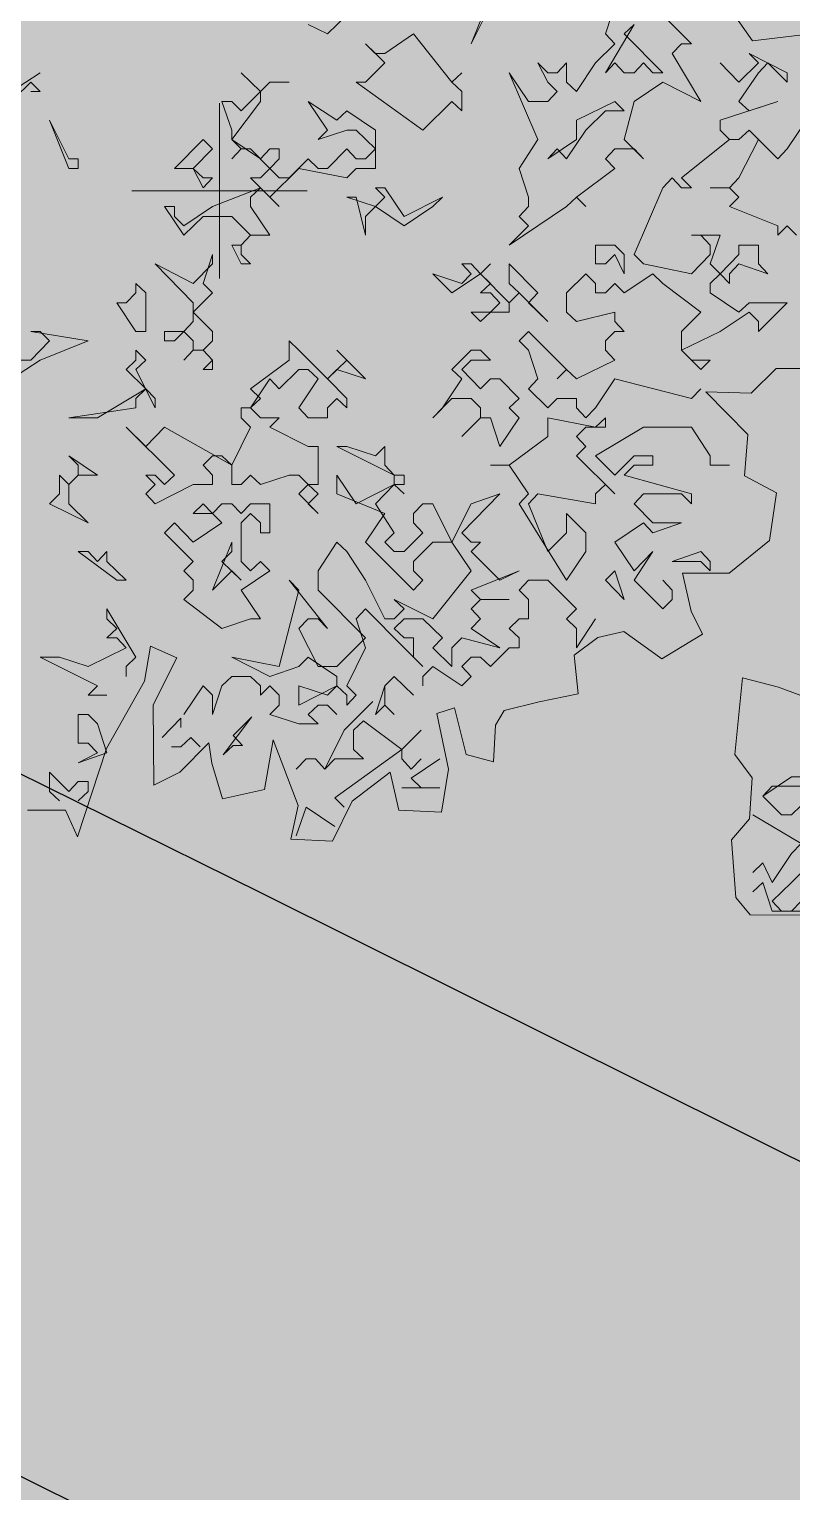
# Model space of a CAD drawing. Header units: millimetres. Extents: x 3866 to 35600, y -8896 to 9491.
# Drawn here: x 33110.276 to 33111.49, y -6719.005 to -6716.677 of the extents above; entities that cross this region are included whole.
import ezdxf

# ---------------------------------------------------------------- set-up
doc = ezdxf.new("R2010")
doc.units = ezdxf.units.MM
doc.layers.add('ВДМ', color=7, linetype='Continuous')
doc.layers.add('КУЩІ', color=108, linetype='Continuous')
doc.layers.add('Интерьер - Мебель_Ном_пера__4', color=7, linetype='Continuous', lineweight=20, true_color=0x029e21)

# ---------------------------------------------------------------- blocks, each defined once
blk = doc.blocks.new('Дерево лиственное 02 11_24')
at = {"layer": 'Интерьер - Мебель_Ном_пера__4', "linetype": 'Continuous'}
for p, q in [((4928, 2609), (4700, 1909)), ((3300, 2373), (3064, 1787)), ((1314, 1909), (1550, 2137)), ((3064, 1787), (3300, 2259)), ((5750, 1787), (5400, 2137)), ((6185, 2264), (6494, 1827)), ((1078, 2023), (1314, 1909)), ((5050, 2023), (4700, 1437)), ((4928, 1909), (5050, 2023)), ((1900, 1673), (1778, 1787)), ((1778, 1787), (2014, 1559)), ((2364, 1909), (2014, 1673)), ((2828, 1323), (2364, 1909)), ((4814, 1787), (4578, 1559)), ((4700, 1909), (4814, 1787)), ((5400, 1437), (4928, 1909)), ((5514, 1673), (5628, 1787)), ((5628, 1787), (5750, 1787)), ((6494, 1827), (7100, 1898)), ((2014, 1673), (1900, 1673)), ((5864, 1087), (5514, 1673)), ((6914, 1437), (6450, 1673)), ((6450, 1673), (6564, 1559)), ((-7891, 544), (-7797, 1476)), ((-7797, 1476), (-7359, 1364)), ((-2186, 1437), (-2536, 1209)), ((500, 1209), (264, 1437)), ((264, 1437), (500, 1209)), ((2014, 1559), (1778, 1323)), ((2828, 1323), (2950, 1437)), ((2950, 1437), (2828, 1323)), ((3764, 1087), (3528, 1437)), ((3528, 1437), (3878, 623)), ((4000, 1437), (3878, 1559)), ((3878, 1559), (4000, 1323)), ((4114, 1437), (4000, 1437)), ((4228, 1559), (4114, 1437)), ((4228, 1323), (4228, 1559)), ((4578, 1559), (4350, 1209)), ((4700, 1437), (4814, 1559)), ((4814, 1559), (4928, 1437)), ((4928, 1437), (5050, 1437)), ((5050, 1437), (5164, 1559)), ((5164, 1559), (5278, 1437)), ((5278, 1437), (5400, 1437)), ((6328, 1323), (6100, 1559)), ((6564, 1559), (6328, 1323)), ((6328, 1087), (6564, 1437)), ((6564, 1437), (6678, 1559)), ((6678, 1559), (6914, 1323)), ((6914, 1323), (6914, 1437)), ((-7359, 1364), (-6789, 1150)), ((-2772, 859), (-2300, 1323)), ((-2300, 1323), (-2186, 1209)), ((500, 1209), (614, 1323)), ((614, 1323), (500, 1209)), ((614, 1323), (850, 1323)), ((850, 1323), (614, 1323)), ((1778, 1323), (1664, 1323)), ((1664, 1323), (2478, 737)), ((2950, 1209), (2828, 1323)), ((4000, 1323), (4114, 1209)), ((4350, 1209), (4228, 1323)), ((5050, 1087), (5400, 1323)), ((5400, 1323), (5864, 1087)), ((-2186, 1209), (-2300, 1209)), ((150, 1087), (28, 1087)), ((28, 1087), (150, 737)), ((150, 623), (500, 1087)), ((264, 973), (150, 1087)), ((500, 1209), (264, 973)), ((500, 1087), (500, 1209)), ((1428, 859), (1078, 1087)), ((1078, 1087), (1314, 737)), ((2478, 737), (2828, 1087)), ((2828, 1087), (2950, 973)), ((2950, 973), (2950, 1209)), ((4000, 1087), (3764, 1087)), ((4114, 1209), (4000, 1087)), ((4814, 1087), (4350, 859)), ((4928, 973), (4814, 1087)), ((4928, 623), (5050, 1087)), ((6100, 859), (6800, 1087)), ((6450, 973), (6328, 1087)), ((6800, 1087), (6450, 973)), ((0, 0), (0, 1067)), ((1550, 973), (1428, 859)), ((1900, 737), (1550, 973)), ((4464, 737), (4700, 973)), ((4700, 973), (4928, 973)), ((-1836, 387), (-2072, 859)), ((-2072, 859), (-1836, 273)), ((150, 737), (150, 623)), ((1314, 737), (1200, 623)), ((1200, 623), (1550, 737)), ((1550, 737), (1664, 737)), ((1664, 737), (1900, 509)), ((1900, 273), (1900, 737)), ((4228, 387), (4464, 737)), ((4350, 859), (4350, 623)), ((6100, 737), (6100, 859)), ((6214, 623), (6100, 737)), ((6328, 623), (6450, 737)), ((6450, 737), (6328, 623)), ((6450, 737), (6564, 623)), ((6800, 387), (6450, 737)), ((7150, 859), (6914, 509)), ((-7680, 260), (-7891, 544)), ((-200, 623), (-550, 273)), ((-86, 509), (-200, 623)), ((500, 387), (150, 623)), ((150, 623), (264, 509)), ((3878, 623), (3650, 273)), ((4350, 623), (4000, 387)), ((5164, 387), (4928, 623)), ((5628, 159), (6214, 623)), ((6214, 623), (6328, 623)), ((6328, 623), (6214, 623)), ((6564, 623), (6328, 159)), ((-1722, 387), (-1836, 387)), ((-1722, 273), (-1722, 387)), ((-322, 273), (-86, 509)), ((264, 509), (150, 387)), ((150, 387), (264, 509)), ((264, 509), (378, 509)), ((378, 509), (614, 273)), ((614, 509), (500, 387)), ((728, 509), (614, 509)), ((614, 273), (728, 387)), ((728, 387), (728, 509)), ((1078, 387), (850, 159)), ((1200, 273), (1078, 387)), ((1550, 509), (1314, 273)), ((1664, 387), (1550, 509)), ((1778, 387), (1664, 387)), ((1900, 509), (1778, 387)), ((4000, 387), (4114, 509)), ((4114, 509), (4228, 387)), ((4700, 387), (4814, 509)), ((4814, 273), (4700, 387)), ((4814, 509), (5050, 509)), ((5050, 509), (5164, 387)), ((6914, 509), (6800, 387)), ((-7715, -239), (-7680, 260)), ((-7200, 273), (-7550, 37)), ((-7086, 273), (-7200, 273)), ((-1836, 273), (-1722, 273)), ((-550, 273), (-322, 273)), ((-200, 159), (-322, 273)), ((-322, 273), (-200, 37)), ((614, 273), (500, 159)), ((614, -77), (964, 273)), ((728, 159), (614, 273)), ((964, 273), (1550, 159)), ((1314, 273), (1200, 273)), ((1550, 159), (1664, 273)), ((1664, 273), (1900, 273)), ((3650, 273), (3764, -77)), ((4350, -77), (4814, 273)), ((-7550, 37), (-7436, 159)), ((-7322, -191), (-7550, 37)), ((-7436, 159), (-7086, 159)), ((0, 0), (-1067, 0)), ((-200, 37), (-86, 159)), ((-86, 159), (-200, 159)), ((500, 37), (-86, -191)), ((0, 0), (1067, 0)), ((0, 0), (0, -1067)), ((500, 159), (378, 159)), ((378, 159), (500, 37)), ((378, -77), (500, 37)), ((500, 37), (728, -191)), ((850, 159), (728, 159)), ((2014, 37), (1900, 37)), ((1900, 37), (2014, -77)), ((2250, -313), (2014, 37)), ((5050, -777), (5400, 37)), ((5400, 37), (5514, 159)), ((5514, 159), (5628, 37)), ((5750, 37), (5628, 159)), ((5628, 37), (5750, 37)), ((6214, 37), (5978, 37)), ((5978, 37), (6214, 37)), ((6328, 159), (6214, 37)), ((6214, 37), (6328, -77)), ((-7086, -77), (-7200, -191)), ((378, -191), (378, -77)), ((728, -191), (614, -77)), ((1900, -191), (1550, -77)), ((1550, -77), (1664, -77)), ((1664, -77), (1778, -541)), ((2014, -77), (1900, -191)), ((2714, -77), (2250, -313)), ((2600, -191), (2714, -77)), ((3764, -77), (3764, -191)), ((4228, -191), (4350, -77)), ((4350, -77), (4464, -191)), ((4464, -191), (4350, -77)), ((6328, -77), (6214, -191)), ((-7931, -493), (-7715, -239)), ((-7086, -541), (-7672, -191)), ((-7200, -191), (-7322, -191)), ((-550, -191), (-672, -191)), ((-672, -191), (-436, -541)), ((-550, -313), (-550, -191)), ((-436, -427), (-550, -313)), ((-86, -191), (-436, -427)), ((-436, -541), (-200, -313)), ((-200, -313), (150, -313)), ((150, -313), (378, -541)), ((614, -541), (378, -191)), ((1778, -313), (1900, -191)), ((1778, -541), (1778, -313)), ((1900, -191), (2250, -427)), ((2250, -427), (2600, -191)), ((3528, -663), (4228, -191)), ((3764, -191), (3650, -313)), ((3650, -313), (3764, -427)), ((6214, -191), (6800, -427)), ((-7882, -1196), (-7931, -493)), ((3764, -427), (3528, -663)), ((6800, -427), (6800, -541)), ((6800, -541), (6914, -427)), ((6914, -427), (7028, -541)), ((-7436, -1013), (-7200, -663)), ((-7200, -663), (-7086, -541)), ((-7200, -1013), (-6850, -663)), ((264, -663), (150, -663)), ((150, -663), (264, -891)), ((264, -663), (378, -541)), ((378, -541), (264, -663)), ((264, -777), (264, -663)), ((378, -541), (614, -541)), ((4814, -663), (4578, -663)), ((4578, -663), (4578, -891)), ((4928, -777), (4814, -663)), ((6100, -541), (5750, -541)), ((5750, -541), (5864, -541)), ((5864, -541), (5978, -663)), ((5978, -891), (6100, -541)), ((5978, -663), (5978, -777)), ((6564, -663), (6328, -663)), ((6328, -663), (6328, -777)), ((6564, -891), (6564, -663)), ((-7672, -891), (-7550, -777)), ((-7550, -777), (-7436, -1013)), ((-200, -1127), (-86, -777)), ((-86, -777), (-86, -891)), ((378, -891), (264, -777)), ((4700, -891), (4814, -777)), ((4814, -777), (4928, -1013)), ((4928, -1013), (4928, -777)), ((5164, -891), (5050, -777)), ((5978, -777), (5750, -1013)), ((6328, -777), (6100, -1013)), ((-7672, -1127), (-7550, -1013)), ((-7550, -1013), (-7436, -1363)), ((-7436, -1241), (-7200, -1013)), ((-322, -1127), (-786, -891)), ((-786, -891), (-322, -1363)), ((-86, -891), (-322, -1127)), ((264, -891), (378, -891)), ((2950, -1127), (2600, -1013)), ((2600, -1013), (2828, -1241)), ((2828, -1241), (3178, -1013)), ((3064, -891), (2950, -891)), ((2950, -891), (3064, -1013)), ((3064, -1013), (2950, -1127)), ((3178, -1013), (3064, -891)), ((3178, -1013), (3300, -891)), ((3300, -891), (3178, -1013)), ((3528, -1363), (3178, -1013)), ((3178, -1013), (3300, -1127)), ((3878, -1241), (3528, -891)), ((3528, -891), (3528, -1127)), ((4228, -1241), (4464, -1013)), ((4464, -1013), (4578, -1127)), ((4578, -891), (4700, -891)), ((4928, -1241), (5278, -1013)), ((5750, -1013), (5164, -891)), ((5278, -1013), (5400, -1127)), ((6100, -1013), (5978, -891)), ((5978, -1127), (6100, -1013)), ((6100, -1013), (6214, -1127)), ((6214, -1013), (6328, -891)), ((6214, -1127), (6214, -1013)), ((6328, -891), (6678, -1013)), ((6678, -1013), (6564, -891)), ((-7707, -1407), (-7882, -1196)), ((-7322, -1363), (-7436, -1241)), ((-7086, -1241), (-7200, -1363)), ((-1022, -1241), (-1136, -1363)), ((-900, -1241), (-1022, -1127)), ((-1022, -1127), (-1022, -1241)), ((-900, -1713), (-900, -1241)), ((-322, -1477), (-86, -1241)), ((-86, -1241), (-200, -1127)), ((3300, -1127), (3178, -1241)), ((3178, -1241), (3300, -1241)), ((3300, -1241), (3414, -1363)), ((3528, -1127), (3650, -1241)), ((3528, -1363), (3650, -1241)), ((3650, -1241), (3528, -1363)), ((3650, -1241), (4000, -1591)), ((3764, -1363), (3878, -1241)), ((4228, -1477), (4228, -1241)), ((4578, -1127), (4578, -1241)), ((4578, -1241), (4700, -1241)), ((4700, -1241), (4814, -1127)), ((4814, -1127), (4928, -1241)), ((5400, -1127), (5864, -1477)), ((5978, -1241), (5978, -1127)), ((6328, -1477), (5978, -1241)), ((-7074, -1414), (-7707, -1407)), ((-7436, -1363), (-7086, -1363)), ((-7200, -1363), (-7322, -1363)), ((-1136, -1363), (-1250, -1363)), ((-1250, -1363), (-1022, -1713)), ((-322, -1363), (-322, -1591)), ((3414, -1363), (3300, -1477)), ((3528, -1477), (3528, -1363)), ((4000, -1591), (3764, -1363)), ((6450, -1363), (6328, -1477)), ((6914, -1363), (6450, -1363)), ((6564, -1713), (6914, -1363)), ((-322, -1591), (-436, -1713)), ((-86, -1713), (-322, -1477)), ((3300, -1477), (3064, -1477)), ((3064, -1477), (3178, -1591)), ((3178, -1591), (3300, -1477)), ((3300, -1477), (3528, -1477)), ((4350, -1591), (4228, -1477)), ((4814, -1477), (4350, -1591)), ((4814, -1591), (4814, -1477)), ((4928, -1713), (4814, -1591)), ((5864, -1477), (5628, -1713)), ((6100, -1713), (6450, -1477)), ((6450, -1477), (6564, -1591)), ((6564, -1591), (6564, -1713)), ((-1600, -1827), (-2300, -1713)), ((-2300, -1713), (-2186, -1713)), ((-2186, -1713), (-2072, -1827)), ((-1022, -1713), (-900, -1713)), ((-436, -1713), (-672, -1713)), ((-672, -1713), (-672, -1827)), ((-550, -1827), (-436, -1713)), ((-436, -1713), (-322, -1827)), ((-86, -1827), (-86, -1713)), ((3650, -1827), (3764, -1713)), ((3764, -1713), (4228, -2177)), ((4700, -1827), (4814, -1713)), ((4814, -1713), (4928, -1713)), ((5628, -1713), (5628, -1941)), ((5628, -1941), (6100, -1713)), ((-2072, -1827), (-2300, -2063)), ((-2186, -2063), (-1600, -1827)), ((-900, -2063), (-1022, -1941)), ((-1022, -1941), (-1022, -2063)), ((-672, -1827), (-550, -1827)), ((-322, -1941), (-436, -2063)), ((-436, -2063), (-322, -1941)), ((-322, -1827), (-322, -1941)), ((-322, -1941), (-200, -1941)), ((-200, -1941), (-86, -1827)), ((-86, -2063), (-200, -1941)), ((-200, -1941), (-86, -2063)), ((964, -1941), (850, -1827)), ((850, -1827), (850, -2063)), ((1314, -2291), (964, -1941)), ((1778, -2291), (1428, -1941)), ((1428, -1941), (1550, -2063)), ((3064, -1941), (2828, -2177)), ((3178, -1941), (3064, -1941)), ((3300, -2063), (3178, -1941)), ((3764, -1941), (3650, -1827)), ((3878, -2291), (3764, -1941)), ((4700, -1941), (4700, -1827)), ((4814, -2063), (4700, -1941)), ((5628, -1941), (5864, -2177)), ((5750, -2063), (5628, -1941)), ((-2536, -2291), (-2186, -2063)), ((-2300, -2063), (-2422, -2063)), ((-1022, -2063), (-1136, -2177)), ((-1022, -2177), (-900, -2063)), ((-86, -2063), (-200, -2177)), ((-86, -2177), (-86, -2063)), ((850, -2063), (378, -2413)), ((1550, -2063), (1314, -2291)), ((2950, -2177), (3064, -2063)), ((3064, -2063), (3300, -2063)), ((4350, -2291), (4814, -2063)), ((5978, -2063), (5750, -2063)), ((5864, -2177), (5978, -2063)), ((-1136, -2177), (-900, -2413)), ((-786, -2641), (-1022, -2177)), ((-200, -2177), (-86, -2177)), ((378, -2641), (614, -2291)), ((614, -2291), (728, -2413)), ((728, -2413), (964, -2177)), ((964, -2177), (1078, -2177)), ((1200, -2291), (964, -2641)), ((1078, -2177), (1200, -2291)), ((1314, -2291), (1428, -2177)), ((1550, -2527), (1314, -2291)), ((1428, -2177), (1778, -2291)), ((2950, -2291), (2714, -2641)), ((2828, -2177), (2950, -2291)), ((3178, -2413), (2950, -2177)), ((3300, -2291), (3178, -2413)), ((3414, -2291), (3300, -2291)), ((3650, -2527), (3414, -2291)), ((3764, -2413), (3878, -2291)), ((4228, -2177), (4114, -2291)), ((4114, -2291), (4228, -2177)), ((4228, -2177), (4350, -2291)), ((4814, -2291), (4578, -2641)), ((5750, -2527), (4814, -2291)), ((6779, -2162), (6478, -2466)), ((7420, -2162), (6779, -2162)), ((-900, -2413), (-1486, -2763)), ((-1022, -2527), (-900, -2413)), ((-900, -2413), (-786, -2527)), ((378, -2413), (500, -2527)), ((4000, -2641), (3764, -2413)), ((5864, -2413), (5750, -2527)), ((6478, -2466), (5924, -2447)), ((5924, -2447), (6436, -2968)), ((-1836, -2763), (-1022, -2641)), ((-1022, -2641), (-1022, -2527)), ((-786, -2527), (-786, -2641)), ((378, -2641), (264, -2641)), ((264, -2641), (264, -2763)), ((500, -2527), (378, -2641)), ((500, -2763), (378, -2641)), ((964, -2641), (1078, -2763)), ((1314, -2641), (1428, -2527)), ((1314, -2763), (1314, -2641)), ((1428, -2527), (1550, -2641)), ((1550, -2641), (1550, -2527)), ((2600, -2763), (2828, -2527)), ((2714, -2641), (2600, -2763)), ((2828, -2527), (3064, -2527)), ((3064, -2527), (3178, -2641)), ((3178, -2641), (3178, -2763)), ((3528, -2641), (3650, -2527)), ((3650, -2763), (3528, -2641)), ((4114, -2527), (4000, -2641)), ((4350, -2527), (4114, -2527)), ((4350, -2641), (4350, -2527)), ((4464, -2763), (4350, -2641)), ((4578, -2641), (4464, -2763)), ((-1486, -2763), (-1836, -2763)), ((264, -2763), (378, -2877)), ((728, -2763), (500, -2763)), ((614, -2877), (728, -2763)), ((1078, -2763), (1314, -2763)), ((3178, -2763), (2950, -2991)), ((2950, -2991), (3178, -2763)), ((3178, -2763), (3300, -2763)), ((3300, -2763), (3414, -3113)), ((3414, -3113), (3650, -2763)), ((4578, -2877), (4000, -2763)), ((4000, -2763), (4000, -2991)), ((4700, -2763), (4578, -2877)), ((4700, -2877), (4700, -2763)), ((-900, -3113), (-1136, -2877)), ((-1136, -2877), (-550, -3463)), ((-672, -2877), (-900, -3113)), ((150, -3341), (-672, -2877)), ((378, -2877), (150, -3341)), ((1078, -3113), (614, -2877)), ((4000, -2991), (3528, -3341)), ((4350, -2991), (4464, -2877)), ((4464, -3113), (4350, -2991)), ((4464, -2877), (4700, -2877)), ((4578, -3227), (5164, -2877)), ((5164, -2877), (5750, -2877)), ((5750, -2877), (5978, -3227)), ((6436, -2968), (6395, -3470)), ((1200, -3113), (1078, -3113)), ((1200, -3577), (1200, -3113)), ((1550, -3113), (1428, -3113)), ((1428, -3113), (2128, -3463)), ((1900, -3227), (1550, -3113)), ((2014, -3113), (1900, -3227)), ((2014, -3341), (2014, -3113)), ((4350, -3227), (4464, -3113)), ((-1486, -3463), (-1836, -3227)), ((-1836, -3227), (-1722, -3341)), ((-1722, -3341), (-1722, -3463)), ((-200, -3341), (-86, -3227)), ((-86, -3463), (-200, -3341)), ((-86, -3227), (28, -3227)), ((28, -3227), (150, -3341)), ((150, -3341), (150, -3577)), ((2128, -3463), (2014, -3341)), ((3528, -3341), (3300, -3341)), ((3300, -3341), (3528, -3341)), ((3528, -3341), (3764, -3691)), ((4814, -3691), (4350, -3227)), ((4814, -3463), (4578, -3227)), ((5050, -3227), (4814, -3463)), ((4928, -3463), (5050, -3341)), ((5278, -3227), (5050, -3227)), ((5050, -3341), (5278, -3341)), ((5278, -3341), (5278, -3227)), ((5978, -3227), (5978, -3341)), ((5978, -3341), (6214, -3341)), ((-1836, -3577), (-1950, -3463)), ((-1950, -3463), (-1950, -3691)), ((-1836, -3577), (-1722, -3463)), ((-1722, -3463), (-1836, -3577)), ((-1722, -3463), (-1486, -3463)), ((-786, -3463), (-900, -3463)), ((-900, -3463), (-786, -3577)), ((-672, -3577), (-786, -3463)), ((-550, -3463), (-672, -3577)), ((-86, -3577), (-86, -3463)), ((264, -3577), (378, -3463)), ((378, -3463), (500, -3577)), ((500, -3577), (850, -3463)), ((850, -3463), (964, -3463)), ((964, -3463), (1078, -3577)), ((1664, -3813), (1428, -3463)), ((1428, -3463), (1428, -3691)), ((2250, -3463), (2128, -3463)), ((2128, -3463), (2128, -3577)), ((2250, -3577), (2250, -3463)), ((5750, -3691), (4928, -3463)), ((6395, -3470), (6786, -3676)), ((-1950, -3691), (-2072, -3813)), ((-1836, -3813), (-1836, -3577)), ((-786, -3577), (-900, -3691)), ((-900, -3691), (-786, -3813)), ((-786, -3813), (-322, -3577)), ((-322, -3577), (-86, -3577)), ((150, -3577), (264, -3577)), ((1078, -3577), (964, -3691)), ((964, -3691), (1200, -3927)), ((1200, -3691), (1078, -3577)), ((1078, -3577), (1200, -3577)), ((1078, -3813), (1200, -3691)), ((1428, -3691), (2014, -3927)), ((2128, -3577), (1664, -3813)), ((1900, -3813), (2128, -3577)), ((2128, -3577), (2250, -3691)), ((2250, -3691), (2128, -3577)), ((2128, -3577), (2250, -3577)), ((2950, -4163), (3414, -3691)), ((3414, -3691), (3064, -3813)), ((3764, -3691), (3650, -3813)), ((3764, -3813), (3878, -3691)), ((3878, -3691), (4578, -3813)), ((4578, -3691), (4700, -3577)), ((4578, -3813), (4578, -3691)), ((4700, -3577), (4814, -3691)), ((5050, -3813), (5164, -3691)), ((5164, -3691), (5628, -3691)), ((5628, -3691), (5750, -3813)), ((5750, -3813), (5750, -3691)), ((6786, -3676), (6698, -4256)), ((-2072, -3813), (-1600, -4041)), ((-1600, -4041), (-1836, -3813)), ((-200, -3813), (-322, -3927)), ((-86, -3927), (-200, -3813)), ((28, -3813), (-86, -3927)), ((150, -3813), (28, -3813)), ((264, -3927), (150, -3813)), ((378, -3813), (264, -3927)), ((614, -3813), (378, -3813)), ((614, -4163), (614, -3813)), ((1200, -3927), (1078, -3813)), ((2128, -4163), (1900, -3813)), ((2478, -3813), (2364, -3927)), ((2600, -3813), (2478, -3813)), ((2828, -4277), (2600, -3813)), ((3064, -3813), (2828, -4277)), ((3650, -3813), (4228, -4741)), ((4000, -4391), (3764, -3813)), ((5278, -4041), (5050, -3813)), ((-550, -4041), (-672, -4163)), ((-322, -4277), (-550, -4041)), ((-322, -3927), (-86, -3927)), ((28, -4041), (-322, -4277)), ((-86, -3927), (28, -4041)), ((264, -4041), (378, -3927)), ((264, -4513), (264, -4041)), ((378, -3927), (500, -4041)), ((500, -4041), (500, -4163)), ((2014, -3927), (1778, -4277)), ((2364, -3927), (2364, -4041)), ((2364, -4041), (2478, -4163)), ((4464, -4163), (4228, -3927)), ((4228, -3927), (4228, -4163)), ((4814, -4277), (5164, -4041)), ((5164, -4041), (5278, -4163)), ((5278, -4163), (5628, -4041)), ((5628, -4041), (5278, -4041)), ((-672, -4163), (-322, -4513)), ((500, -4163), (614, -4163)), ((2014, -4277), (2128, -4163)), ((2478, -4163), (2250, -4391)), ((3064, -4277), (2950, -4163)), ((4228, -4163), (4000, -4391)), ((4464, -4391), (4464, -4163)), ((6698, -4256), (6209, -4655)), ((-1600, -4391), (-1722, -4391)), ((-1722, -4391), (-1250, -4741)), ((-1486, -4513), (-1600, -4391)), ((-1372, -4391), (-1486, -4513)), ((-1372, -4513), (-1372, -4391)), ((150, -4277), (-86, -4863)), ((28, -4513), (150, -4391)), ((150, -4391), (150, -4277)), ((1428, -4277), (1200, -4627)), ((1550, -4391), (1428, -4277)), ((1778, -4741), (1550, -4391)), ((1778, -4277), (2364, -4863)), ((2128, -4391), (2014, -4277)), ((2250, -4391), (2128, -4391)), ((2364, -4513), (2600, -4277)), ((2600, -4277), (2828, -4277)), ((2828, -4277), (3064, -4627)), ((3064, -4391), (3178, -4277)), ((3178, -4277), (3064, -4277)), ((3414, -4741), (3064, -4391)), ((4228, -4741), (4464, -4391)), ((5050, -4627), (4814, -4277)), ((5050, -4741), (5278, -4391)), ((5278, -4391), (5050, -4627)), ((5864, -4391), (5514, -4513)), ((5978, -4513), (5864, -4391)), ((-1136, -4741), (-1372, -4513)), ((-322, -4513), (-436, -4627)), ((-436, -4627), (-322, -4741)), ((-86, -4863), (150, -4627)), ((264, -4741), (28, -4513)), ((150, -4627), (264, -4741)), ((378, -4627), (264, -4513)), ((264, -4863), (614, -4627)), ((500, -4513), (378, -4627)), ((614, -4627), (500, -4513)), ((1200, -4627), (1200, -4863)), ((2364, -4627), (2364, -4513)), ((2478, -4741), (2364, -4627)), ((3064, -4627), (2600, -5213)), ((3064, -4863), (3650, -4627)), ((3650, -4627), (3414, -4741)), ((4814, -4627), (4700, -4741)), ((4928, -4977), (4814, -4627)), ((5514, -4513), (5864, -4513)), ((5864, -4513), (5978, -4627)), ((5978, -4627), (5978, -4513)), ((-1250, -4741), (-1136, -4741)), ((-322, -4741), (-322, -4863)), ((1314, -5327), (850, -4741)), ((850, -4741), (964, -4863)), ((2014, -5213), (1778, -4741)), ((2364, -4863), (2478, -4741)), ((3650, -4863), (3764, -4741)), ((3764, -4741), (4000, -4741)), ((4000, -4741), (4350, -5091)), ((4700, -4741), (4928, -4977)), ((5400, -5091), (5050, -4741)), ((5400, -4741), (5514, -4863)), ((6209, -4655), (5639, -4655)), ((5639, -4655), (5746, -5118)), ((-322, -4863), (-436, -4977)), ((-436, -4977), (28, -5327)), ((500, -5213), (264, -4863)), ((964, -4863), (728, -5791)), ((1200, -4863), (1778, -5441)), ((2600, -5213), (2128, -4977)), ((2128, -4977), (2250, -5091)), ((3178, -4977), (3064, -4863)), ((3064, -5091), (3178, -4977)), ((3178, -4977), (3528, -4977)), ((3528, -4977), (3178, -4977)), ((3764, -4977), (3650, -4863)), ((3764, -5213), (3764, -4977)), ((5514, -4977), (5400, -5091)), ((5514, -4863), (5514, -4977)), ((-1022, -5677), (-1372, -5091)), ((-1372, -5091), (-1372, -5213)), ((1664, -5213), (1778, -5091)), ((1778, -5091), (2250, -5563)), ((2250, -5091), (2128, -5213)), ((3178, -5213), (3064, -5091)), ((4350, -5091), (4228, -5213)), ((5746, -5118), (5885, -5400)), ((-1372, -5213), (-1250, -5327)), ((-1250, -5327), (-1372, -5441)), ((28, -5327), (378, -5213)), ((378, -5213), (500, -5213)), ((964, -5327), (1078, -5213)), ((1200, -5791), (964, -5327)), ((1078, -5213), (1200, -5213)), ((1200, -5213), (1314, -5327)), ((1778, -5563), (1664, -5213)), ((2128, -5213), (2014, -5213)), ((2128, -5327), (2250, -5213)), ((2250, -5441), (2128, -5327)), ((2250, -5213), (2478, -5213)), ((2478, -5213), (2714, -5441)), ((3064, -5327), (3178, -5213)), ((3414, -5563), (3064, -5327)), ((3528, -5327), (3650, -5213)), ((3650, -5441), (3528, -5327)), ((3650, -5213), (3764, -5213)), ((4228, -5213), (4350, -5327)), ((4350, -5563), (4578, -5213)), ((4350, -5327), (4350, -5563)), ((-1372, -5441), (-1250, -5441)), ((-1250, -5441), (-1136, -5563)), ((1778, -5441), (1428, -5791)), ((2364, -5441), (2250, -5441)), ((2364, -5677), (2364, -5441)), ((2714, -5441), (2600, -5563)), ((2828, -5563), (2950, -5441)), ((2950, -5441), (3414, -5563)), ((3650, -5563), (3650, -5441)), ((4607, -5438), (4322, -5652)), ((4927, -5367), (4607, -5438)), ((5387, -5697), (4927, -5367)), ((5885, -5400), (5387, -5697)), ((-1950, -5677), (-2186, -5677)), ((-2186, -5677), (-1486, -6027)), ((-1600, -5791), (-1950, -5677)), ((-1136, -5563), (-1600, -5791)), ((-1136, -5791), (-1022, -5677)), ((-842, -5545), (-913, -5972)), ((-522, -5687), (-842, -5545)), ((-807, -6257), (-522, -5687)), ((728, -5791), (150, -5677)), ((150, -5677), (614, -5913)), ((964, -5791), (1078, -5677)), ((1078, -5677), (1428, -5913)), ((1550, -6027), (1778, -5563)), ((2250, -5563), (2478, -5791)), ((2478, -5791), (2364, -5677)), ((2600, -5563), (2828, -5791)), ((2828, -5791), (2828, -5563)), ((2950, -5791), (3064, -5677)), ((3064, -5677), (3178, -5677)), ((3178, -5677), (3300, -5791)), ((3300, -5791), (3528, -5563)), ((3528, -5563), (3650, -5563)), ((4322, -5652), (4370, -6124)), ((-1136, -5913), (-1136, -5791)), ((614, -5913), (964, -5791)), ((1428, -5791), (1200, -5791)), ((2478, -5913), (2600, -5791)), ((2600, -5791), (2950, -6027)), ((3064, -5913), (2950, -5791)), ((-1486, -6027), (-1600, -6141)), ((-913, -5972), (-1376, -6791)), ((-436, -6377), (-200, -6027)), ((-200, -6027), (-86, -6141)), ((-86, -6377), (28, -6027)), ((28, -6027), (150, -5913)), ((150, -5913), (378, -5913)), ((378, -5913), (500, -6027)), ((500, -6027), (500, -6141)), ((500, -6141), (614, -6027)), ((614, -6027), (728, -6141)), ((1314, -6141), (964, -6027)), ((964, -6027), (964, -6263)), ((964, -6263), (1428, -6027)), ((1428, -6027), (1314, -6141)), ((1428, -5913), (1428, -6027)), ((1428, -6027), (1550, -6141)), ((1664, -6141), (1550, -6027)), ((2014, -6027), (1900, -6377)), ((2014, -6027), (2128, -5913)), ((2128, -5913), (2014, -6027)), ((2014, -6263), (2014, -6027)), ((2128, -5913), (2364, -6141)), ((2364, -6141), (2128, -5913)), ((2478, -6027), (2478, -5913)), ((2950, -6027), (3064, -5913)), ((-1600, -6141), (-1372, -6141)), ((-86, -6141), (-86, -6377)), ((728, -6141), (728, -6263)), ((1869, -6217), (1519, -6567)), ((1550, -6141), (1550, -6263)), ((1550, -6263), (1664, -6141)), ((3894, -6222), (3467, -6329)), ((4370, -6124), (3894, -6222)), ((-1600, -6377), (-1722, -6377)), ((-1722, -6377), (-1722, -6727)), ((-1486, -6491), (-1600, -6377)), ((-800, -7235), (-807, -6257)), ((394, -6404), (44, -6868)), ((167, -6632), (394, -6404)), ((728, -6263), (614, -6377)), ((614, -6377), (964, -6491)), ((1078, -6377), (1200, -6263)), ((1200, -6491), (1078, -6377)), ((1200, -6263), (1314, -6263)), ((1314, -6263), (1428, -6377)), ((1900, -6377), (2014, -6263)), ((2128, -6377), (2014, -6263)), ((2014, -6263), (2128, -6377)), ((2862, -6293), (2648, -6364)), ((2648, -6364), (2790, -7041)), ((3004, -6863), (2862, -6293)), ((3467, -6329), (3360, -6507)), ((-1372, -6841), (-1486, -6491)), ((-472, -6421), (-699, -6658)), ((-472, -6535), (-472, -6421)), ((964, -6491), (1200, -6491)), ((1519, -6567), (1283, -7040)), ((1633, -6567), (1755, -6453)), ((1633, -6803), (1633, -6567)), ((1755, -6453), (2219, -6803)), ((2219, -6803), (2455, -6567)), ((3360, -6507), (3339, -6953)), ((-1722, -6727), (-1600, -6727)), ((-1600, -6727), (-1486, -6841)), ((-130, -6720), (-486, -7076)), ((-472, -6771), (-349, -6658)), ((-349, -6658), (-236, -6771)), ((-94, -6970), (-130, -6720)), ((44, -6868), (167, -6754)), ((280, -6754), (167, -6632)), ((167, -6754), (280, -6754)), ((654, -6685), (547, -7290)), ((957, -7485), (654, -6685)), ((-1376, -6791), (-1730, -7866)), ((-1486, -6841), (-1722, -6963)), ((-1722, -6963), (-1372, -6841)), ((-586, -6771), (-472, -6771)), ((1055, -6917), (933, -7040)), ((1169, -6917), (1055, -6917)), ((1055, -6917), (1169, -6917)), ((1283, -7040), (1169, -6917)), ((1169, -6917), (1283, -7040)), ((1283, -7040), (1405, -6917)), ((2219, -6803), (1405, -7390)), ((1405, -6917), (1755, -6917)), ((1755, -6917), (1633, -6803)), ((2219, -6917), (2219, -6803)), ((2333, -7040), (2219, -6917)), ((2455, -6917), (2333, -7040)), ((2333, -7153), (2683, -6917)), ((3339, -6953), (3004, -6863)), ((-1836, -7313), (-2072, -7077)), ((-2072, -7077), (-2072, -7313)), ((-486, -7076), (-800, -7235)), ((37, -7402), (-94, -6970)), ((2078, -7076), (1615, -7433)), ((2185, -7539), (2078, -7076)), ((2790, -7041), (2703, -7563)), ((-1722, -7191), (-1836, -7313)), ((-1600, -7191), (-1722, -7191)), ((-1600, -7313), (-1600, -7191)), ((547, -7290), (37, -7402)), ((2219, -7267), (2683, -7267)), ((2455, -7267), (2333, -7153)), ((2683, -7267), (2455, -7267)), ((-2072, -7313), (-1950, -7427)), ((-1722, -7427), (-1600, -7313)), ((1615, -7433), (1377, -7917)), ((1405, -7390), (1519, -7503)), ((-1875, -7539), (-2338, -7539)), ((-1730, -7866), (-1875, -7539)), ((867, -7895), (957, -7485)), ((1055, -7503), (933, -7853)), ((1405, -7740), (1055, -7503)), ((2703, -7563), (2185, -7539)), ((1377, -7917), (867, -7895))]:
    blk.add_line(p, q, dxfattribs=at)

msp = doc.modelspace()

# ---------------------------------------------------------------- hatches: boundary and pattern name
at = {"layer": 'ВДМ', "transparency": 33554585}
h = msp.add_hatch(color=9, dxfattribs=at)
h.dxf.hatch_style = 1
h.paths.add_polyline_path([(33109.9989, -6715.6592), (33123.2909, -6722.1746), (33123.7311, -6721.2766), (33129.4847, -6709.5381), (33128.5868, -6709.098), (33122.8331, -6720.8365), (33110.4416, -6714.7628), (33116.1952, -6703.0243), (33115.2974, -6702.5842), (33108.4649, -6716.417, -0.414214), (33107.7952, -6716.6439), (33106.5191, -6716.0136, -0.413327), (33106.2915, -6715.3452), (33111.2402, -6705.2495), (33100.6883, -6700.0892), (33098.3687, -6704.8331), (33096.8844, -6707.8685, -0.226063), (33096.5476, -6708.1361), (33092.6502, -6709.0351, -0.173141), (33092.3163, -6708.9962), (33080.8562, -6703.3317), (33080.8563, -6703.3317), (33082.8953, -6699.2064), (33084.5623, -6700.0356, 1.802326), (33080.7712, -6698.1498), (33082.4476, -6698.9837), (33080.408, -6703.1102), (33078.7088, -6702.2703), (33075.0508, -6700.4622), (33072.1447, -6699.0257), (33072.1447, -6699.3647, 0.285316), (33072.8408, -6700.4853), (33077.6734, -6702.874), (33114.0101, -6720.8329), (33116.2517, -6721.9399, 0.33288), (33115.569, -6720.5035), (33110.6451, -6718.0516), (33109.1757, -6717.3258)])
h.paths.add_polyline_path([(33104.8169, -6715.1728), (33100.4359, -6713.0089, -0.414214), (33100.209, -6712.3392), (33101.2354, -6710.2612), (33102.0458, -6708.6234, -0.288428), (33102.4999, -6708.3452), (33105.4908, -6708.3808, -0.111172), (33105.7044, -6708.4316), (33107.6586, -6709.3871, -0.414214), (33107.8881, -6710.0559), (33106.5234, -6712.8469), (33105.4866, -6714.946, -0.414214)], flags=16)
h.paths.add_polyline_path([(33108.0087, -6708.6713), (33106.0543, -6707.7154, 0.111862), (33105.8392, -6707.6646), (33102.3121, -6707.632, -0.225098), (33101.9267, -6707.4448), (33099.8194, -6704.8171, -0.291232), (33099.7609, -6704.2833), (33100.9878, -6701.7925, -0.41339), (33101.656, -6701.5643), (33109.5874, -6705.4431, -0.414214), (33109.8169, -6706.112), (33108.6776, -6708.4418, -0.414214)], flags=16)
h.paths.add_polyline_path([(33099.4021, -6711.9406, -0.414295), (33098.7323, -6712.1674), (33095.006, -6710.3256, -0.704825), (33095.1152, -6709.3902), (33097.1677, -6708.9167, 0.226063), (33097.5045, -6708.6491), (33097.5882, -6708.4779), (33099.027, -6705.5355), (33099.4066, -6705.7211), (33101.0945, -6707.8539, -0.288707), (33101.1516, -6708.3838), (33100.4269, -6709.8659)], flags=16)
h.paths.add_polyline_path([(33084.5364, -6699.4397), (33081.2621, -6697.8286, -1.535529)], flags=16)
h = msp.add_hatch(color=8, dxfattribs=at)
h.dxf.hatch_style = 1
h.paths.add_polyline_path([(33091.8165, -6709.864), (33090.4874, -6712.5536), (33111.1136, -6722.7478), (33112.4429, -6720.0583)])
at = {"layer": 'ВДМ', "true_color": 0x139b48, "transparency": 33554585}
h = msp.add_hatch(color=114, dxfattribs=at)
h.dxf.hatch_style = 1
h.paths.add_polyline_path([(33123.2909, -6722.1746), (33109.9989, -6715.6592), (33109.1757, -6717.3258), (33110.6451, -6718.0516), (33115.5158, -6720.477, -0.345355), (33116.2517, -6721.9399), (33115.5875, -6723.2848), (33114.9233, -6724.6298), (33114.2592, -6725.9747), (33113.595, -6727.3196), (33112.9308, -6728.6646), (33112.2666, -6730.0095), (33111.6024, -6731.3545), (33110.9382, -6732.6994), (33110.274, -6734.0443), (33109.6099, -6735.3893), (33108.9457, -6736.7342), (33108.9457, -6737.2583), (33123.2909, -6737.2583)])

# ---------------------------------------------------------------- linework, layer by layer
msp.add_lwpolyline([(33109.1757, -6717.3258), (33110.6451, -6718.0516), (33110.6451, -6718.0516)])
msp.add_lwpolyline([(33110.6451, -6718.0516), (33115.569, -6720.5035, -0.33288), (33116.2517, -6721.9399), (33116.2517, -6721.9399)], format="xyb")
at = {"layer": 'ВДМ'}
msp.add_lwpolyline([(33077.6734, -6702.874), (33114.0101, -6720.8329)], dxfattribs=at)

# ---------------------------------------------------------------- block references
at = {"layer": 'КУЩІ', "linetype": 'Continuous', "xscale": 0.0001307448670890075, "yscale": 0.0001307448670890075, "zscale": 0.0001307448670890075}
for p in [(33110.5787, -6716.9342), (33112.4313, -6717.9026)]:
    msp.add_blockref('Дерево лиственное 02 11_24', p, dxfattribs=at)

doc.saveas('drawing.dxf')
